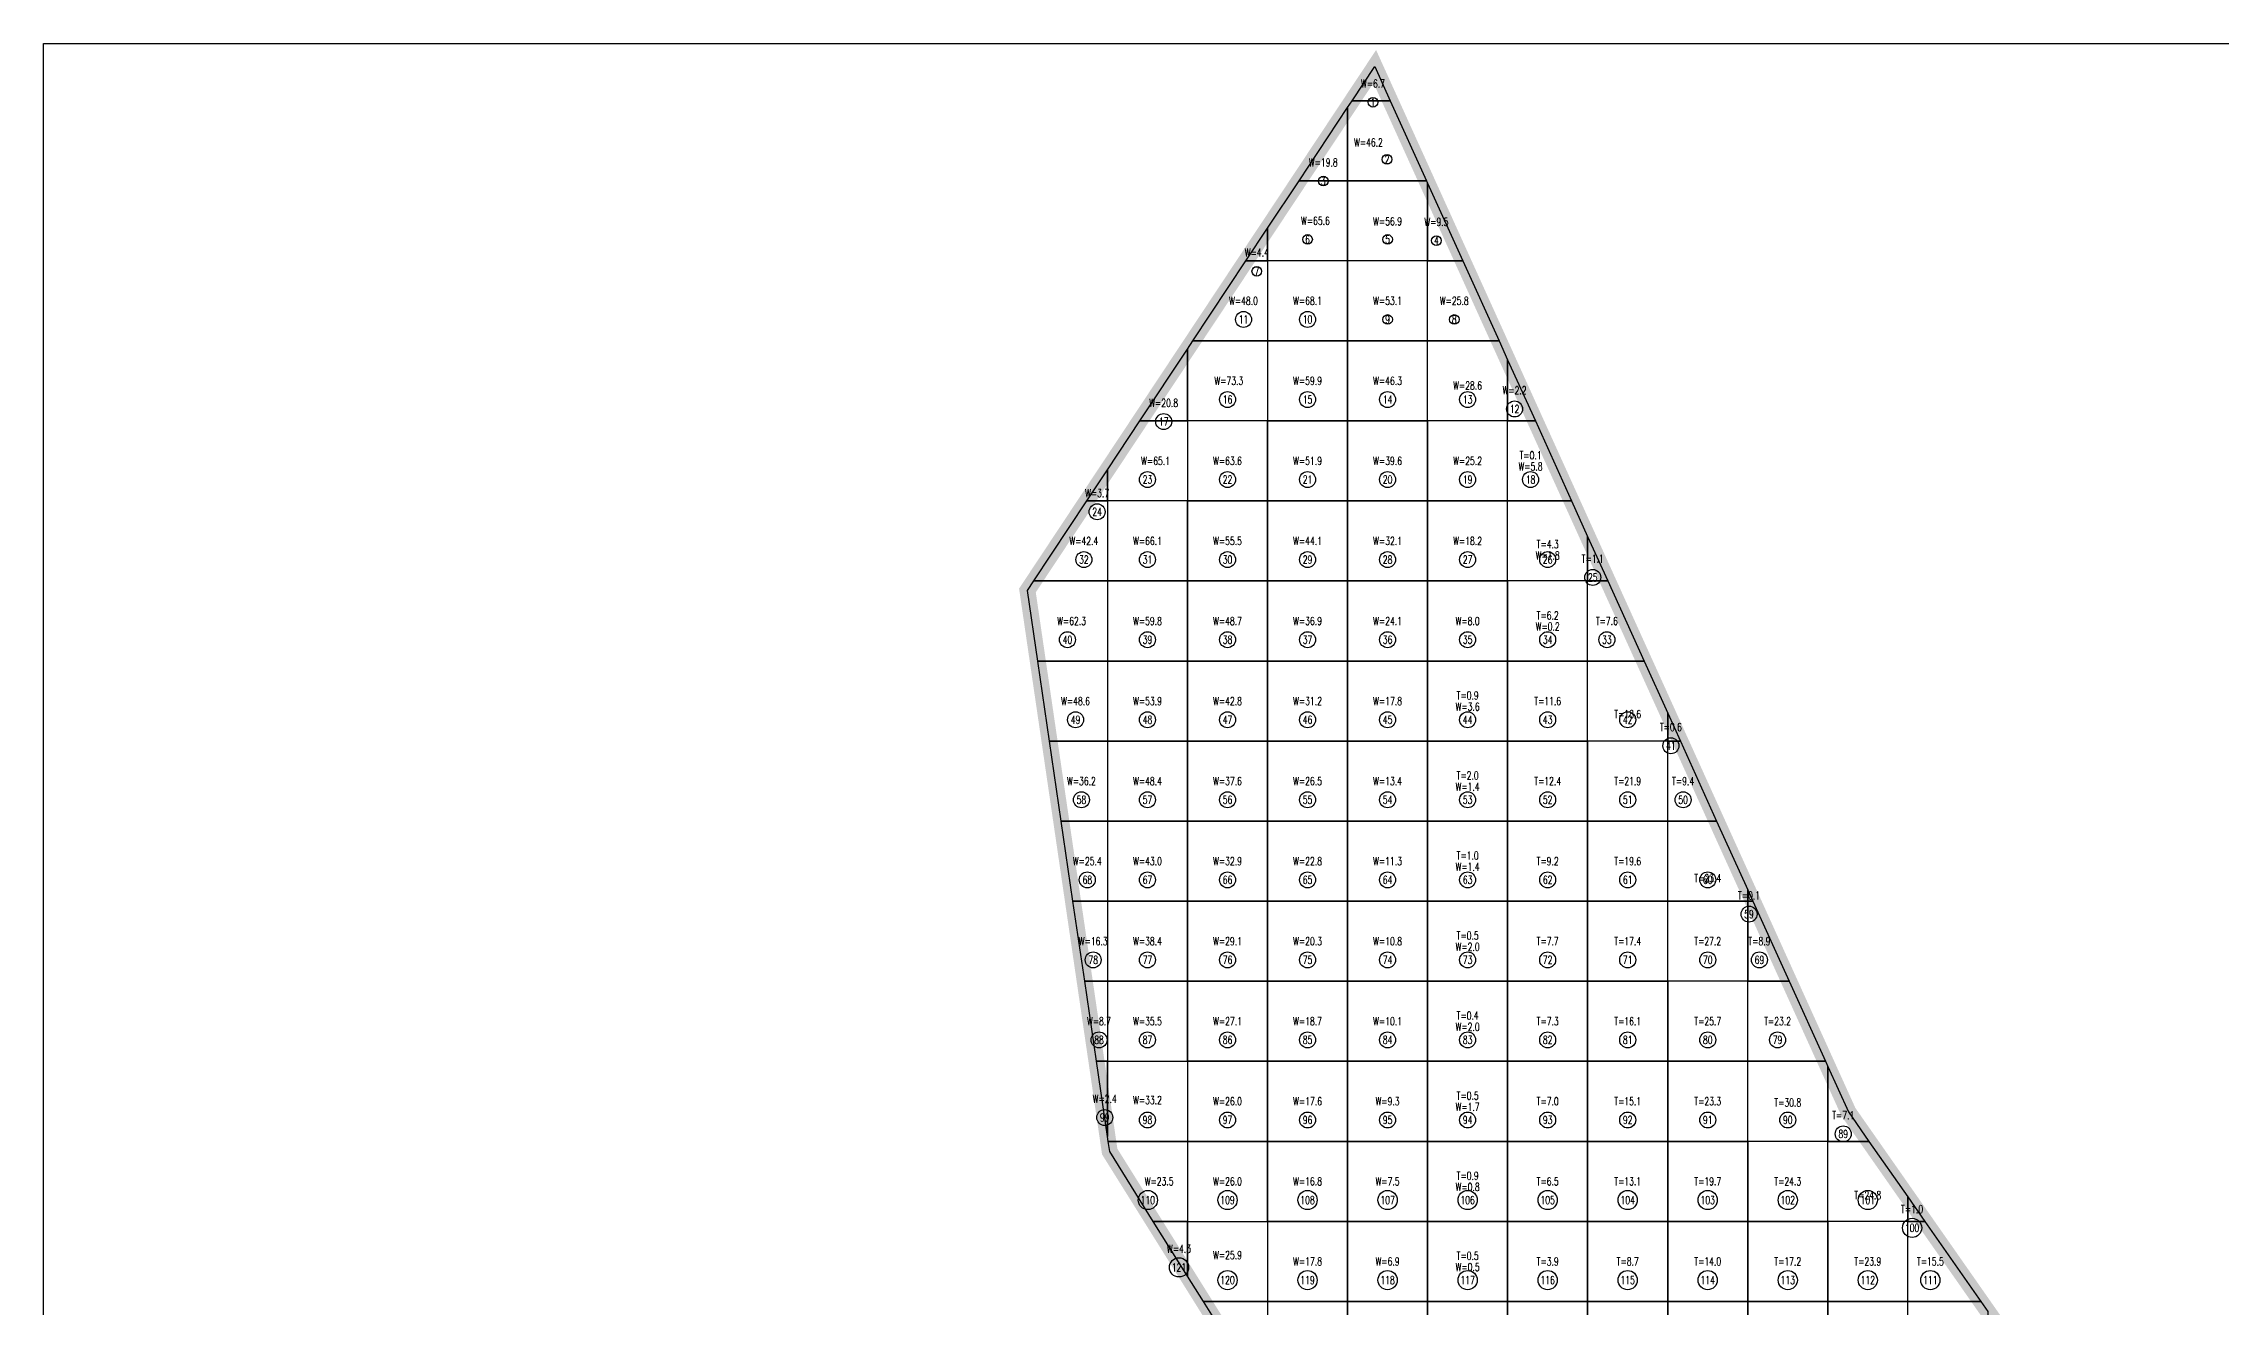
# Model space of a CAD drawing. Extents: x 4283 to 40403, y 1134 to 1764.
# Drawn here: x 7723.5 to 7808.5, y 1624.8 to 1674.1 of the extents above; entities that cross this region are included whole.
import ezdxf
from ezdxf.enums import TextEntityAlignment as Align

# ---------------------------------------------------------------- set-up
doc = ezdxf.new("R2010")
doc.units = 0
for name, color, linetype in [('tdz_7-2方格网', 2, 'Continuous'), ('tdz_7-2方格网计算', 7, 'Continuous'), ('tdz_土方计算图', 7, 'Continuous'), ('tdz_格田', 6, 'Continuous')]:
    doc.layers.add(name, color=color, linetype=linetype)
doc.styles.add('GLandNum', font='txt_____.ttf', dxfattribs={"width": 0.7, "height": 0.5})

msp = doc.modelspace()

# ---------------------------------------------------------------- linework, layer by layer
at = {"layer": 'tdz_7-2方格网', "linetype": 'Continuous'}
for points in [[(7776.045, 1671.862, 2138.304), (7774.555, 1671.862, 2138.535), (7775.44, 1673.197, 2138.399)], [(7774.377, 1671.594, 2138.562), (7774.377, 1668.737, 2138.642), (7772.483, 1668.737, 2138.852)], [(7777.461, 1668.737, 2138.084), (7774.377, 1668.737, 2138.642), (7774.377, 1671.594, 2138.562), (7774.555, 1671.862, 2138.535), (7776.045, 1671.862, 2138.304)], [(7772.483, 1668.737, 2138.852), (7774.377, 1668.737, 2138.642), (7774.377, 1665.612, 2138.668), (7771.252, 1665.612, 2139.085), (7771.252, 1666.881, 2139.041)], [(7777.502, 1668.646, 2138.077), (7777.502, 1665.612, 2138.176), (7774.377, 1665.612, 2138.668), (7774.377, 1668.737, 2138.642), (7777.461, 1668.737, 2138.084)], [(7778.877, 1665.612, 2137.863), (7777.502, 1665.612, 2138.176), (7777.502, 1668.646, 2138.077)], [(7771.252, 1666.881, 2139.041), (7771.252, 1665.612, 2139.085), (7770.411, 1665.612, 2139.171)], [(7770.411, 1665.612, 2139.171), (7771.252, 1665.612, 2139.085), (7771.252, 1662.487, 2138.991), (7768.339, 1662.487, 2139.319)], [(7771.252, 1665.612, 2139.085), (7771.252, 1662.487, 2138.991), (7774.377, 1662.487, 2138.586), (7774.377, 1665.612, 2138.668)], [(7774.377, 1665.612, 2138.668), (7774.377, 1662.487, 2138.586), (7777.502, 1662.487, 2138.153), (7777.502, 1665.612, 2138.176)], [(7777.502, 1665.612, 2138.176), (7778.877, 1665.612, 2137.863), (7780.293, 1662.487, 2137.641), (7777.502, 1662.487, 2138.153)], [(7768.127, 1662.168, 2139.334), (7768.127, 1659.362, 2139.253), (7766.267, 1659.362, 2139.392)], [(7768.339, 1662.487, 2139.319), (7771.252, 1662.487, 2138.991), (7771.252, 1659.362, 2138.891), (7768.127, 1659.362, 2139.253), (7768.127, 1662.168, 2139.334)], [(7771.252, 1662.487, 2138.991), (7771.252, 1659.362, 2138.891), (7774.377, 1659.362, 2138.525), (7774.377, 1662.487, 2138.586)], [(7774.377, 1662.487, 2138.586), (7774.377, 1659.362, 2138.525), (7777.502, 1659.362, 2138.121), (7777.502, 1662.487, 2138.153)], [(7780.627, 1661.75, 2137.589), (7780.627, 1659.362, 2137.648), (7777.502, 1659.362, 2138.121), (7777.502, 1662.487, 2138.153), (7780.293, 1662.487, 2137.641)], [(7781.709, 1659.362, 2137.383), (7780.627, 1659.362, 2137.648), (7780.627, 1661.75, 2137.589)], [(7766.267, 1659.362, 2139.392), (7768.127, 1659.362, 2139.253), (7768.127, 1656.237, 2139.136), (7765.002, 1656.237, 2139.436), (7765.002, 1657.455, 2139.408)], [(7768.127, 1659.362, 2139.253), (7768.127, 1656.237, 2139.136), (7771.252, 1656.237, 2138.799), (7771.252, 1659.362, 2138.891)], [(7771.252, 1659.362, 2138.891), (7771.252, 1656.237, 2138.799), (7774.377, 1656.237, 2138.453), (7774.377, 1659.362, 2138.525)], [(7774.377, 1659.362, 2138.525), (7774.377, 1656.237, 2138.453), (7777.502, 1656.237, 2138.094), (7777.502, 1659.362, 2138.121)], [(7777.502, 1659.362, 2138.121), (7777.502, 1656.237, 2138.094), (7780.627, 1656.237, 2137.656), (7780.627, 1659.362, 2137.648)], [(7780.627, 1659.362, 2137.648), (7781.709, 1659.362, 2137.383), (7783.125, 1656.237, 2137.06), (7780.627, 1656.237, 2137.656)], [(7765.002, 1657.455, 2139.408), (7765.002, 1656.237, 2139.436), (7764.195, 1656.237, 2139.419)], [(7764.195, 1656.237, 2139.419), (7765.002, 1656.237, 2139.436), (7765.002, 1653.112, 2139.404), (7762.123, 1653.112, 2139.446)], [(7765.002, 1656.237, 2139.436), (7765.002, 1653.112, 2139.404), (7768.127, 1653.112, 2139.076), (7768.127, 1656.237, 2139.136)], [(7768.127, 1656.237, 2139.136), (7768.127, 1653.112, 2139.076), (7771.252, 1653.112, 2138.736), (7771.252, 1656.237, 2138.799)], [(7771.252, 1656.237, 2138.799), (7771.252, 1653.112, 2138.736), (7774.377, 1653.112, 2138.377), (7774.377, 1656.237, 2138.453)], [(7774.377, 1656.237, 2138.453), (7774.377, 1653.112, 2138.377), (7777.502, 1653.112, 2138.003), (7777.502, 1656.237, 2138.094)], [(7777.502, 1656.237, 2138.094), (7777.502, 1653.112, 2138.003), (7780.627, 1653.112, 2137.539), (7780.627, 1656.237, 2137.656)], [(7783.752, 1654.853, 2136.917), (7783.752, 1653.112, 2136.929), (7780.627, 1653.112, 2137.539), (7780.627, 1656.237, 2137.656), (7783.125, 1656.237, 2137.06)], [(7784.541, 1653.112, 2136.908), (7783.752, 1653.112, 2136.929), (7783.752, 1654.853, 2136.917)], [(7762.123, 1653.112, 2139.446), (7765.002, 1653.112, 2139.404), (7765.002, 1649.987, 2139.385), (7762.281, 1649.987, 2139.44), (7761.877, 1652.743, 2139.449)], [(7765.002, 1653.112, 2139.404), (7765.002, 1649.987, 2139.385), (7768.127, 1649.987, 2139.04), (7768.127, 1653.112, 2139.076)], [(7768.127, 1653.112, 2139.076), (7768.127, 1649.987, 2139.04), (7771.252, 1649.987, 2138.704), (7771.252, 1653.112, 2138.736)], [(7771.252, 1653.112, 2138.736), (7771.252, 1649.987, 2138.704), (7774.377, 1649.987, 2138.318), (7774.377, 1653.112, 2138.377)], [(7774.377, 1653.112, 2138.377), (7774.377, 1649.987, 2138.318), (7777.502, 1649.987, 2137.912), (7777.502, 1653.112, 2138.003)], [(7777.502, 1653.112, 2138.003), (7777.502, 1649.987, 2137.912), (7780.627, 1649.987, 2137.47), (7780.627, 1653.112, 2137.539)], [(7780.627, 1653.112, 2137.539), (7780.627, 1649.987, 2137.47), (7783.752, 1649.987, 2137.061), (7783.752, 1653.112, 2136.929)], [(7783.752, 1653.112, 2136.929), (7784.541, 1653.112, 2136.908), (7785.957, 1649.987, 2136.944), (7783.752, 1649.987, 2137.061)], [(7762.281, 1649.987, 2139.44), (7765.002, 1649.987, 2139.385), (7765.002, 1646.862, 2139.363), (7762.74, 1646.862, 2139.429)], [(7765.002, 1649.987, 2139.385), (7765.002, 1646.862, 2139.363), (7768.127, 1646.862, 2139.009), (7768.127, 1649.987, 2139.04)], [(7768.127, 1649.987, 2139.04), (7768.127, 1646.862, 2139.009), (7771.252, 1646.862, 2138.688), (7771.252, 1649.987, 2138.704)], [(7771.252, 1649.987, 2138.704), (7771.252, 1646.862, 2138.688), (7774.377, 1646.862, 2138.331), (7774.377, 1649.987, 2138.318)], [(7774.377, 1649.987, 2138.318), (7774.377, 1646.862, 2138.331), (7777.502, 1646.862, 2137.899), (7777.502, 1649.987, 2137.912)], [(7777.502, 1649.987, 2137.912), (7777.502, 1646.862, 2137.899), (7780.627, 1646.862, 2137.41), (7780.627, 1649.987, 2137.47)], [(7780.627, 1649.987, 2137.47), (7780.627, 1646.862, 2137.41), (7783.752, 1646.862, 2137.088), (7783.752, 1649.987, 2137.061)], [(7786.877, 1647.956, 2136.948), (7786.877, 1646.862, 2136.875), (7783.752, 1646.862, 2137.088), (7783.752, 1649.987, 2137.061), (7785.957, 1649.987, 2136.944)], [(7787.373, 1646.862, 2136.951), (7786.877, 1646.862, 2136.875), (7786.877, 1647.956, 2136.948)], [(7762.74, 1646.862, 2139.429), (7765.002, 1646.862, 2139.363), (7765.002, 1643.737, 2139.336), (7763.198, 1643.737, 2139.419)], [(7765.002, 1646.862, 2139.363), (7765.002, 1643.737, 2139.336), (7768.127, 1643.737, 2139.013), (7768.127, 1646.862, 2139.009)], [(7768.127, 1646.862, 2139.009), (7768.127, 1643.737, 2139.013), (7771.252, 1643.737, 2138.689), (7771.252, 1646.862, 2138.688)], [(7771.252, 1646.862, 2138.688), (7771.252, 1643.737, 2138.689), (7774.377, 1643.737, 2138.341), (7774.377, 1646.862, 2138.331)], [(7774.377, 1646.862, 2138.331), (7774.377, 1643.737, 2138.341), (7777.502, 1643.737, 2137.929), (7777.502, 1646.862, 2137.899)], [(7777.502, 1646.862, 2137.899), (7777.502, 1643.737, 2137.929), (7780.627, 1643.737, 2137.619), (7780.627, 1646.862, 2137.41)], [(7780.627, 1646.862, 2137.41), (7780.627, 1643.737, 2137.619), (7783.752, 1643.737, 2137.318), (7783.752, 1646.862, 2137.088)], [(7783.752, 1646.862, 2137.088), (7783.752, 1643.737, 2137.318), (7786.877, 1643.737, 2136.962), (7786.877, 1646.862, 2136.875)], [(7786.877, 1646.862, 2136.875), (7787.373, 1646.862, 2136.951), (7788.789, 1643.737, 2136.958), (7786.877, 1643.737, 2136.962)], [(7763.198, 1643.737, 2139.419), (7765.002, 1643.737, 2139.336), (7765.002, 1640.612, 2139.331), (7763.656, 1640.612, 2139.408)], [(7765.002, 1643.737, 2139.336), (7765.002, 1640.612, 2139.331), (7768.127, 1640.612, 2138.984), (7768.127, 1643.737, 2139.013)], [(7768.127, 1643.737, 2139.013), (7768.127, 1640.612, 2138.984), (7771.252, 1640.612, 2138.724), (7771.252, 1643.737, 2138.689)], [(7771.252, 1643.737, 2138.689), (7771.252, 1640.612, 2138.724), (7774.377, 1640.612, 2138.405), (7774.377, 1643.737, 2138.341)], [(7774.377, 1643.737, 2138.341), (7774.377, 1640.612, 2138.405), (7777.502, 1640.612, 2138.096), (7777.502, 1643.737, 2137.929)], [(7777.502, 1643.737, 2137.929), (7777.502, 1640.612, 2138.096), (7780.627, 1640.612, 2137.791), (7780.627, 1643.737, 2137.619)], [(7780.627, 1643.737, 2137.619), (7780.627, 1640.612, 2137.791), (7783.752, 1640.612, 2137.502), (7783.752, 1643.737, 2137.318)], [(7783.752, 1643.737, 2137.318), (7783.752, 1640.612, 2137.502), (7786.877, 1640.612, 2137.171), (7786.877, 1643.737, 2136.962)], [(7790.002, 1641.059, 2136.964), (7790.002, 1640.612, 2136.914), (7786.877, 1640.612, 2137.171), (7786.877, 1643.737, 2136.962), (7788.789, 1643.737, 2136.958)], [(7763.656, 1640.612, 2139.408), (7765.002, 1640.612, 2139.331), (7765.002, 1637.487, 2139.336), (7764.114, 1637.487, 2139.398)], [(7765.002, 1640.612, 2139.331), (7765.002, 1637.487, 2139.336), (7768.127, 1637.487, 2139.029), (7768.127, 1640.612, 2138.984)], [(7768.127, 1640.612, 2138.984), (7768.127, 1637.487, 2139.029), (7771.252, 1637.487, 2138.774), (7771.252, 1640.612, 2138.724)], [(7771.252, 1640.612, 2138.724), (7771.252, 1637.487, 2138.774), (7774.377, 1637.487, 2138.486), (7774.377, 1640.612, 2138.405)], [(7774.377, 1640.612, 2138.405), (7774.377, 1637.487, 2138.486), (7777.502, 1637.487, 2138.213), (7777.502, 1640.612, 2138.096)], [(7777.502, 1640.612, 2138.096), (7777.502, 1637.487, 2138.213), (7780.627, 1637.487, 2137.927), (7780.627, 1640.612, 2137.791)], [(7780.627, 1640.612, 2137.791), (7780.627, 1637.487, 2137.927), (7783.752, 1637.487, 2137.642), (7783.752, 1640.612, 2137.502)], [(7783.752, 1640.612, 2137.502), (7783.752, 1637.487, 2137.642), (7786.877, 1637.487, 2137.335), (7786.877, 1640.612, 2137.171)], [(7786.877, 1637.487, 2137.335), (7786.877, 1640.612, 2137.171), (7790.002, 1640.612, 2136.914), (7790.002, 1637.487, 2137.009)], [(7790.205, 1640.612, 2136.965), (7790.002, 1640.612, 2136.914), (7790.002, 1641.059, 2136.964)], [(7790.002, 1640.612, 2136.914), (7790.205, 1640.612, 2136.965), (7791.621, 1637.487, 2136.972), (7790.002, 1637.487, 2137.009)], [(7764.114, 1637.487, 2139.398), (7765.002, 1637.487, 2139.336), (7765.002, 1634.362, 2139.375), (7764.573, 1634.362, 2139.387)], [(7765.002, 1637.487, 2139.336), (7765.002, 1634.362, 2139.375), (7768.127, 1634.362, 2139.13), (7768.127, 1637.487, 2139.029)], [(7768.127, 1637.487, 2139.029), (7768.127, 1634.362, 2139.13), (7771.252, 1634.362, 2138.857), (7771.252, 1637.487, 2138.774)], [(7771.252, 1637.487, 2138.774), (7771.252, 1634.362, 2138.857), (7774.377, 1634.362, 2138.591), (7774.377, 1637.487, 2138.486)], [(7774.377, 1637.487, 2138.486), (7774.377, 1634.362, 2138.591), (7777.502, 1634.362, 2138.322), (7777.502, 1637.487, 2138.213)], [(7777.502, 1637.487, 2138.213), (7777.502, 1634.362, 2138.322), (7780.627, 1634.362, 2138.051), (7780.627, 1637.487, 2137.927)], [(7780.627, 1637.487, 2137.927), (7780.627, 1634.362, 2138.051), (7783.752, 1634.362, 2137.768), (7783.752, 1637.487, 2137.642)], [(7783.752, 1637.487, 2137.642), (7783.752, 1634.362, 2137.768), (7786.877, 1634.362, 2137.512), (7786.877, 1637.487, 2137.335)], [(7786.877, 1637.487, 2137.335), (7786.877, 1634.362, 2137.512), (7790.002, 1634.362, 2137.205), (7790.002, 1637.487, 2137.009)], [(7790.002, 1637.487, 2137.009), (7791.621, 1637.487, 2136.972), (7793.037, 1634.362, 2137.012), (7790.002, 1634.362, 2137.205)], [(7764.573, 1634.362, 2139.387), (7765.002, 1634.362, 2139.375), (7765.002, 1631.432, 2139.377)], [(7765.002, 1631.432, 2139.377), (7765.002, 1634.362, 2139.375), (7768.127, 1634.362, 2139.13), (7768.127, 1631.237, 2139.219), (7765.031, 1631.237, 2139.376)], [(7768.127, 1634.362, 2139.13), (7768.127, 1631.237, 2139.219), (7771.252, 1631.237, 2138.952), (7771.252, 1634.362, 2138.857)], [(7771.252, 1634.362, 2138.857), (7771.252, 1631.237, 2138.952), (7774.377, 1631.237, 2138.677), (7774.377, 1634.362, 2138.591)], [(7774.377, 1634.362, 2138.591), (7774.377, 1631.237, 2138.677), (7777.502, 1631.237, 2138.418), (7777.502, 1634.362, 2138.322)], [(7777.502, 1634.362, 2138.322), (7777.502, 1631.237, 2138.418), (7780.627, 1631.237, 2138.166), (7780.627, 1634.362, 2138.051)], [(7780.627, 1634.362, 2138.051), (7780.627, 1631.237, 2138.166), (7783.752, 1631.237, 2137.909), (7783.752, 1634.362, 2137.768)], [(7783.752, 1634.362, 2137.768), (7783.752, 1631.237, 2137.909), (7786.877, 1631.237, 2137.652), (7786.877, 1634.362, 2137.512)], [(7786.877, 1634.362, 2137.512), (7786.877, 1631.237, 2137.652), (7790.002, 1631.237, 2137.409), (7790.002, 1634.362, 2137.205)], [(7793.127, 1634.162, 2137.017), (7793.127, 1631.237, 2137.231), (7790.002, 1631.237, 2137.409), (7790.002, 1634.362, 2137.205), (7793.037, 1634.362, 2137.012)], [(7794.735, 1631.237, 2137.124), (7793.127, 1631.237, 2137.231), (7793.127, 1634.162, 2137.017), (7793.933, 1632.384, 2137.059)], [(7765.031, 1631.237, 2139.376), (7768.127, 1631.237, 2139.219), (7768.127, 1628.112, 2139.375), (7766.793, 1628.112, 2139.375), (7765.09, 1630.837, 2139.375)], [(7768.127, 1631.237, 2139.219), (7768.127, 1628.112, 2139.375), (7771.252, 1628.112, 2139.098), (7771.252, 1631.237, 2138.952)], [(7771.252, 1631.237, 2138.952), (7771.252, 1628.112, 2139.098), (7774.377, 1628.112, 2138.749), (7774.377, 1631.237, 2138.677)], [(7774.377, 1631.237, 2138.677), (7774.377, 1628.112, 2138.749), (7777.502, 1628.112, 2138.465), (7777.502, 1631.237, 2138.418)], [(7777.502, 1631.237, 2138.418), (7777.502, 1628.112, 2138.465), (7780.627, 1628.112, 2138.259), (7780.627, 1631.237, 2138.166)], [(7780.627, 1631.237, 2138.166), (7780.627, 1628.112, 2138.259), (7783.752, 1628.112, 2138.093), (7783.752, 1631.237, 2137.909)], [(7783.752, 1631.237, 2137.909), (7783.752, 1628.112, 2138.093), (7786.877, 1628.112, 2137.867), (7786.877, 1631.237, 2137.652)], [(7786.877, 1631.237, 2137.652), (7786.877, 1628.112, 2137.867), (7790.002, 1628.112, 2137.689), (7790.002, 1631.237, 2137.409)], [(7790.002, 1631.237, 2137.409), (7790.002, 1628.112, 2137.689), (7793.127, 1628.112, 2137.588), (7793.127, 1631.237, 2137.231)], [(7796.252, 1629.067, 2137.245), (7796.252, 1628.112, 2137.184), (7793.127, 1628.112, 2137.588), (7793.127, 1631.237, 2137.231), (7794.735, 1631.237, 2137.124)], [(7796.92, 1628.112, 2137.298), (7796.252, 1628.112, 2137.184), (7796.252, 1629.067, 2137.245)], [(7766.793, 1628.112, 2139.375), (7768.127, 1628.112, 2139.375), (7768.127, 1625.979, 2139.375)], [(7768.127, 1625.979, 2139.375), (7768.127, 1628.112, 2139.375), (7771.252, 1628.112, 2139.098), (7771.252, 1624.987, 2139.291), (7768.748, 1624.987, 2139.375)], [(7771.252, 1628.112, 2139.098), (7771.252, 1624.987, 2139.291), (7774.377, 1624.987, 2138.924), (7774.377, 1628.112, 2138.749)], [(7774.377, 1628.112, 2138.749), (7774.377, 1624.987, 2138.924), (7777.502, 1624.987, 2138.586), (7777.502, 1628.112, 2138.465)], [(7777.502, 1628.112, 2138.465), (7777.502, 1624.987, 2138.586), (7780.627, 1624.987, 2138.479), (7780.627, 1628.112, 2138.259)], [(7780.627, 1628.112, 2138.259), (7780.627, 1624.987, 2138.479), (7783.752, 1624.987, 2138.332), (7783.752, 1628.112, 2138.093)], [(7783.752, 1628.112, 2138.093), (7783.752, 1624.987, 2138.332), (7786.877, 1624.987, 2138.153), (7786.877, 1628.112, 2137.867)], [(7786.877, 1628.112, 2137.867), (7786.877, 1624.987, 2138.153), (7790.002, 1624.987, 2137.961), (7790.002, 1628.112, 2137.689)], [(7790.002, 1628.112, 2137.689), (7790.002, 1624.987, 2137.961), (7793.127, 1624.987, 2137.867), (7793.127, 1628.112, 2137.588)], [(7793.127, 1628.112, 2137.588), (7793.127, 1624.987, 2137.867), (7796.252, 1624.987, 2137.553), (7796.252, 1628.112, 2137.184)], [(7796.252, 1628.112, 2137.184), (7796.92, 1628.112, 2137.298), (7799.104, 1624.987, 2137.472), (7796.252, 1624.987, 2137.553)], [(7768.748, 1624.987, 2139.375), (7771.252, 1624.987, 2139.291), (7771.252, 1621.862, 2139.375), (7770.702, 1621.862, 2139.375)], [(7771.252, 1624.987, 2139.291), (7771.252, 1621.862, 2139.375), (7774.377, 1621.862, 2139.114), (7774.377, 1624.987, 2138.924)], [(7774.377, 1624.987, 2138.924), (7774.377, 1621.862, 2139.114), (7777.502, 1621.862, 2138.819), (7777.502, 1624.987, 2138.586)], [(7777.502, 1624.987, 2138.586), (7777.502, 1621.862, 2138.819), (7780.627, 1621.862, 2138.745), (7780.627, 1624.987, 2138.479)], [(7780.627, 1624.987, 2138.479), (7780.627, 1621.862, 2138.745), (7783.752, 1621.862, 2138.555), (7783.752, 1624.987, 2138.332)], [(7783.752, 1624.987, 2138.332), (7783.752, 1621.862, 2138.555), (7786.877, 1621.862, 2138.351), (7786.877, 1624.987, 2138.153)], [(7786.877, 1624.987, 2138.153), (7786.877, 1621.862, 2138.351), (7790.002, 1621.862, 2138.175), (7790.002, 1624.987, 2137.961)], [(7790.002, 1624.987, 2137.961), (7790.002, 1621.862, 2138.175), (7793.127, 1621.862, 2138.021), (7793.127, 1624.987, 2137.867)], [(7793.127, 1624.987, 2137.867), (7793.127, 1621.862, 2138.021), (7796.252, 1621.862, 2137.736), (7796.252, 1624.987, 2137.553)], [(7799.377, 1624.597, 2137.494), (7799.377, 1621.862, 2137.404), (7796.252, 1621.862, 2137.736), (7796.252, 1624.987, 2137.553), (7799.104, 1624.987, 2137.472)]]:
    msp.add_polyline3d(points, close=True, dxfattribs=at)
at = {"layer": 'tdz_7-2方格网计算', "color": 7, "linetype": 'Continuous'}
for centre, radius in [((7775.37, 1671.801), 0.188), ((7775.919, 1669.571), 0.188), ((7773.43, 1668.723), 0.188), ((7772.815, 1666.446), 0.188), ((7775.94, 1666.446), 0.188), ((7777.846, 1666.4), 0.188), ((7770.832, 1665.201), 0.188), ((7770.314, 1663.321), 0.312), ((7772.815, 1663.321), 0.312), ((7775.94, 1663.321), 0.188), ((7778.544, 1663.321), 0.188), ((7769.69, 1660.196), 0.312), ((7772.815, 1660.196), 0.312), ((7775.94, 1660.196), 0.312), ((7779.065, 1660.196), 0.312), ((7780.898, 1659.827), 0.312), ((7767.197, 1659.335), 0.312), ((7766.565, 1657.071), 0.312), ((7769.69, 1657.071), 0.312), ((7772.815, 1657.071), 0.312), ((7775.94, 1657.071), 0.312), ((7779.065, 1657.071), 0.312), ((7781.522, 1657.071), 0.312), ((7764.599, 1655.813), 0.312), ((7764.081, 1653.946), 0.312), ((7766.565, 1653.946), 0.312), ((7769.69, 1653.946), 0.312), ((7772.815, 1653.946), 0.312), ((7775.94, 1653.946), 0.312), ((7779.065, 1653.946), 0.312), ((7782.19, 1653.946), 0.312), ((7783.95, 1653.253), 0.312), ((7763.44, 1650.821), 0.312), ((7766.565, 1650.821), 0.312), ((7769.69, 1650.821), 0.312), ((7772.815, 1650.821), 0.312), ((7775.94, 1650.821), 0.312), ((7779.065, 1650.821), 0.312), ((7782.19, 1650.821), 0.312), ((7784.501, 1650.821), 0.312), ((7763.756, 1647.696), 0.312), ((7766.565, 1647.696), 0.312), ((7769.69, 1647.696), 0.312), ((7772.815, 1647.696), 0.312), ((7775.94, 1647.696), 0.312), ((7779.065, 1647.696), 0.312), ((7782.19, 1647.696), 0.312), ((7785.315, 1647.696), 0.312), ((7787.001, 1646.68), 0.312), ((7763.986, 1644.571), 0.312), ((7766.565, 1644.571), 0.312), ((7769.69, 1644.571), 0.312), ((7772.815, 1644.571), 0.312), ((7775.94, 1644.571), 0.312), ((7779.065, 1644.571), 0.312), ((7782.19, 1644.571), 0.312), ((7785.315, 1644.571), 0.312), ((7787.479, 1644.571), 0.312), ((7764.215, 1641.446), 0.312), ((7766.565, 1641.446), 0.312), ((7769.69, 1641.446), 0.312), ((7772.815, 1641.446), 0.312), ((7775.94, 1641.446), 0.312), ((7779.065, 1641.446), 0.312), ((7782.19, 1641.446), 0.312), ((7785.315, 1641.446), 0.312), ((7788.44, 1641.446), 0.312), ((7790.053, 1640.107), 0.312), ((7764.444, 1638.321), 0.312), ((7766.565, 1638.321), 0.312), ((7769.69, 1638.321), 0.312), ((7772.815, 1638.321), 0.312), ((7775.94, 1638.321), 0.312), ((7779.065, 1638.321), 0.312), ((7782.19, 1638.321), 0.312), ((7785.315, 1638.321), 0.312), ((7788.44, 1638.321), 0.312), ((7790.458, 1638.321), 0.312), ((7764.673, 1635.196), 0.312), ((7766.565, 1635.196), 0.312), ((7769.69, 1635.196), 0.312), ((7772.815, 1635.196), 0.312), ((7775.94, 1635.196), 0.312), ((7779.065, 1635.196), 0.312), ((7782.19, 1635.196), 0.312), ((7785.315, 1635.196), 0.312), ((7788.44, 1635.196), 0.312), ((7791.166, 1635.196), 0.312), ((7764.895, 1632.168), 0.312), ((7766.565, 1632.071), 0.312), ((7769.69, 1632.071), 0.312), ((7772.815, 1632.071), 0.312), ((7775.94, 1632.071), 0.312), ((7779.065, 1632.071), 0.312), ((7782.19, 1632.071), 0.312), ((7785.315, 1632.071), 0.312), ((7788.44, 1632.071), 0.312), ((7791.565, 1632.071), 0.312), ((7793.731, 1631.526), 0.312), ((7766.579, 1628.946), 0.375), ((7769.69, 1628.946), 0.375), ((7772.815, 1628.946), 0.375), ((7775.94, 1628.946), 0.375), ((7779.065, 1628.946), 0.375), ((7782.19, 1628.946), 0.375), ((7785.315, 1628.946), 0.375), ((7788.44, 1628.946), 0.375), ((7791.565, 1628.946), 0.375), ((7794.69, 1628.946), 0.375), ((7796.419, 1627.86), 0.375), ((7767.794, 1626.317), 0.375), ((7769.69, 1625.821), 0.375), ((7772.815, 1625.821), 0.375), ((7775.94, 1625.821), 0.375), ((7779.065, 1625.821), 0.375), ((7782.19, 1625.821), 0.375), ((7785.315, 1625.821), 0.375), ((7788.44, 1625.821), 0.375), ((7791.565, 1625.821), 0.375), ((7794.69, 1625.821), 0.375), ((7797.132, 1625.821), 0.375)]:
    msp.add_circle(centre, radius, dxfattribs=at)
at = {"layer": 'tdz_土方计算图', "linetype": 'Continuous'}
for points in [[(7723.46, 1674.092), (7853.46, 1674.092)], [(7723.46, 1514.092), (7723.46, 1514.092), (7723.46, 1674.092), (7723.46, 1674.092)]]:
    msp.add_lwpolyline(points, dxfattribs=at)
at = {"layer": 'tdz_格田', "linetype": 'Continuous', "lineweight": 60, "const_width": 0.625}
msp.add_lwpolyline([(7806.394, 1574.987), (7782.512, 1602.978), (7765.09, 1630.837), (7761.877, 1652.743), (7775.44, 1673.197), (7793.933, 1632.384), (7815.043, 1602.191), (7813.11, 1586.168), (7806.394, 1574.987)], close=True, dxfattribs=at)

# ---------------------------------------------------------------- texts
at = {"layer": 'tdz_7-2方格网计算', "color": 173, "linetype": 'Continuous', "style": 'GLandNum', "width": 0.7}
for s, p in [('W=6.7', (7775.37, 1672.53)), ('W=46.2', (7775.193, 1670.233)), ('W=19.8', (7773.43, 1669.452)), ('W=65.6', (7773.123, 1667.175)), ('W=56.9', (7775.94, 1667.152)), ('W=9.5', (7777.846, 1667.129)), ('W=4.4', (7770.832, 1665.93)), ('W=48.0', (7770.314, 1664.05)), ('W=68.1', (7772.815, 1664.05)), ('W=53.1', (7775.94, 1664.05)), ('W=25.8', (7778.544, 1664.05)), ('W=73.3', (7769.743, 1660.925)), ('W=59.9', (7772.815, 1660.925)), ('W=46.3', (7775.94, 1660.925)), ('W=20.8', (7767.197, 1660.064)), ('W=28.6', (7779.065, 1660.74)), ('W=2.2', (7780.898, 1660.556)), ('W=65.1', (7766.881, 1657.8)), ('W=63.6', (7769.69, 1657.8)), ('W=51.9', (7772.815, 1657.8)), ('W=39.6', (7775.94, 1657.8)), ('W=25.2', (7779.065, 1657.8)), ('W=5.8', (7781.522, 1657.581)), ('W=3.7', (7764.599, 1656.542)), ('W=42.4', (7764.081, 1654.675)), ('W=66.1', (7766.565, 1654.675)), ('W=55.5', (7769.69, 1654.675)), ('W=44.1', (7772.815, 1654.675)), ('W=32.1', (7775.94, 1654.675)), ('W=18.2', (7779.065, 1654.675)), ('W=1.8', (7782.19, 1654.11)), ('W=62.3', (7763.602, 1651.55)), ('W=59.8', (7766.565, 1651.55)), ('W=48.7', (7769.69, 1651.55)), ('W=36.9', (7772.815, 1651.55)), ('W=24.1', (7775.94, 1651.55)), ('W=8.0', (7779.065, 1651.55)), ('W=0.2', (7782.19, 1651.331)), ('W=48.6', (7763.756, 1648.425)), ('W=53.9', (7766.565, 1648.425)), ('W=42.8', (7769.69, 1648.425)), ('W=31.2', (7772.815, 1648.425)), ('W=17.8', (7775.94, 1648.425)), ('W=3.6', (7779.065, 1648.206)), ('W=36.2', (7763.986, 1645.3)), ('W=48.4', (7766.565, 1645.3)), ('W=37.6', (7769.69, 1645.3)), ('W=26.5', (7772.815, 1645.3)), ('W=13.4', (7775.94, 1645.3)), ('W=1.4', (7779.065, 1645.081)), ('W=25.4', (7764.215, 1642.175)), ('W=43.0', (7766.565, 1642.175)), ('W=32.9', (7769.69, 1642.175)), ('W=22.8', (7772.815, 1642.175)), ('W=11.3', (7775.94, 1642.175)), ('W=1.4', (7779.065, 1641.956)), ('W=16.3', (7764.444, 1639.05)), ('W=38.4', (7766.565, 1639.05)), ('W=29.1', (7769.69, 1639.05)), ('W=20.3', (7772.815, 1639.05)), ('W=10.8', (7775.94, 1639.05)), ('W=2.0', (7779.065, 1638.831)), ('W=8.7', (7764.673, 1635.925)), ('W=35.5', (7766.565, 1635.925)), ('W=27.1', (7769.69, 1635.925)), ('W=18.7', (7772.815, 1635.925)), ('W=10.1', (7775.94, 1635.925)), ('W=2.0', (7779.065, 1635.706)), ('W=2.4', (7764.895, 1632.897)), ('W=33.2', (7766.565, 1632.849)), ('W=26.0', (7769.69, 1632.8)), ('W=17.6', (7772.815, 1632.8)), ('W=9.3', (7775.94, 1632.8)), ('W=1.7', (7779.065, 1632.581)), ('W=23.5', (7767.02, 1629.675)), ('W=26.0', (7769.69, 1629.675)), ('W=16.8', (7772.815, 1629.675)), ('W=7.5', (7775.94, 1629.675)), ('W=0.8', (7779.065, 1629.456)), ('W=4.3', (7767.794, 1627.046)), ('W=25.9', (7769.69, 1626.798)), ('W=17.8', (7772.815, 1626.55)), ('W=6.9', (7775.94, 1626.55)), ('W=0.5', (7779.065, 1626.331))]:
    msp.add_text(s, height=0.3125, dxfattribs=at).set_placement(p, align=Align.MIDDLE_CENTER)
at = {"layer": 'tdz_7-2方格网计算', "color": 7, "linetype": 'Continuous', "style": 'GLandNum', "width": 0.7}
for s, height, p in [('1', 0.312, (7775.37, 1671.801)), ('2', 0.312, (7775.919, 1669.571)), ('3', 0.312, (7773.43, 1668.723)), ('6', 0.312, (7772.815, 1666.446)), ('5', 0.312, (7775.94, 1666.446)), ('4', 0.312, (7777.846, 1666.4)), ('7', 0.312, (7770.832, 1665.201)), ('11', 0.3125, (7770.314, 1663.321)), ('10', 0.3125, (7772.815, 1663.321)), ('9', 0.312, (7775.94, 1663.321)), ('8', 0.312, (7778.544, 1663.321)), ('16', 0.3125, (7769.69, 1660.196)), ('15', 0.3125, (7772.815, 1660.196)), ('14', 0.3125, (7775.94, 1660.196)), ('13', 0.3125, (7779.065, 1660.196)), ('17', 0.3125, (7767.197, 1659.335)), ('12', 0.3125, (7780.898, 1659.827)), ('23', 0.3125, (7766.565, 1657.071)), ('22', 0.3125, (7769.69, 1657.071)), ('21', 0.3125, (7772.815, 1657.071)), ('20', 0.3125, (7775.94, 1657.071)), ('19', 0.3125, (7779.065, 1657.071)), ('18', 0.3125, (7781.522, 1657.071)), ('24', 0.3125, (7764.599, 1655.813)), ('32', 0.3125, (7764.081, 1653.946)), ('31', 0.3125, (7766.565, 1653.946)), ('30', 0.3125, (7769.69, 1653.946)), ('29', 0.3125, (7772.815, 1653.946)), ('28', 0.3125, (7775.94, 1653.946)), ('27', 0.3125, (7779.065, 1653.946)), ('26', 0.3125, (7782.19, 1653.946)), ('25', 0.3125, (7783.95, 1653.253)), ('40', 0.3125, (7763.44, 1650.821)), ('39', 0.3125, (7766.565, 1650.821)), ('38', 0.3125, (7769.69, 1650.821)), ('37', 0.3125, (7772.815, 1650.821)), ('36', 0.3125, (7775.94, 1650.821)), ('35', 0.3125, (7779.065, 1650.821)), ('34', 0.3125, (7782.19, 1650.821)), ('33', 0.3125, (7784.501, 1650.821)), ('49', 0.3125, (7763.756, 1647.696)), ('48', 0.3125, (7766.565, 1647.696)), ('47', 0.3125, (7769.69, 1647.696)), ('46', 0.3125, (7772.815, 1647.696)), ('45', 0.3125, (7775.94, 1647.696)), ('44', 0.3125, (7779.065, 1647.696)), ('43', 0.3125, (7782.19, 1647.696)), ('42', 0.3125, (7785.315, 1647.696)), ('41', 0.3125, (7787.001, 1646.68)), ('58', 0.3125, (7763.986, 1644.571)), ('57', 0.3125, (7766.565, 1644.571)), ('56', 0.3125, (7769.69, 1644.571)), ('55', 0.3125, (7772.815, 1644.571)), ('54', 0.3125, (7775.94, 1644.571)), ('53', 0.3125, (7779.065, 1644.571)), ('52', 0.3125, (7782.19, 1644.571)), ('51', 0.3125, (7785.315, 1644.571)), ('50', 0.3125, (7787.479, 1644.571)), ('68', 0.3125, (7764.215, 1641.446)), ('67', 0.3125, (7766.565, 1641.446)), ('66', 0.3125, (7769.69, 1641.446)), ('65', 0.3125, (7772.815, 1641.446)), ('64', 0.3125, (7775.94, 1641.446)), ('63', 0.3125, (7779.065, 1641.446)), ('62', 0.3125, (7782.19, 1641.446)), ('61', 0.3125, (7785.315, 1641.446)), ('60', 0.3125, (7788.44, 1641.446)), ('59', 0.3125, (7790.053, 1640.107)), ('78', 0.3125, (7764.444, 1638.321)), ('77', 0.3125, (7766.565, 1638.321)), ('76', 0.3125, (7769.69, 1638.321)), ('75', 0.3125, (7772.815, 1638.321)), ('74', 0.3125, (7775.94, 1638.321)), ('73', 0.3125, (7779.065, 1638.321)), ('72', 0.3125, (7782.19, 1638.321)), ('71', 0.3125, (7785.315, 1638.321)), ('70', 0.3125, (7788.44, 1638.321)), ('69', 0.3125, (7790.458, 1638.321)), ('88', 0.3125, (7764.673, 1635.196)), ('87', 0.3125, (7766.565, 1635.196)), ('86', 0.3125, (7769.69, 1635.196)), ('85', 0.3125, (7772.815, 1635.196)), ('84', 0.3125, (7775.94, 1635.196)), ('83', 0.3125, (7779.065, 1635.196)), ('82', 0.3125, (7782.19, 1635.196)), ('81', 0.3125, (7785.315, 1635.196)), ('80', 0.3125, (7788.44, 1635.196)), ('79', 0.3125, (7791.166, 1635.196)), ('99', 0.3125, (7764.895, 1632.168)), ('98', 0.3125, (7766.565, 1632.071)), ('97', 0.3125, (7769.69, 1632.071)), ('96', 0.3125, (7772.815, 1632.071)), ('95', 0.3125, (7775.94, 1632.071)), ('94', 0.3125, (7779.065, 1632.071)), ('93', 0.3125, (7782.19, 1632.071)), ('92', 0.3125, (7785.315, 1632.071)), ('91', 0.3125, (7788.44, 1632.071)), ('90', 0.3125, (7791.565, 1632.071)), ('89', 0.3125, (7793.731, 1631.526)), ('110', 0.3125, (7766.579, 1628.946)), ('109', 0.3125, (7769.69, 1628.946)), ('108', 0.3125, (7772.815, 1628.946)), ('107', 0.3125, (7775.94, 1628.946)), ('106', 0.3125, (7779.065, 1628.946)), ('105', 0.3125, (7782.19, 1628.946)), ('104', 0.3125, (7785.315, 1628.946)), ('103', 0.3125, (7788.44, 1628.946)), ('102', 0.3125, (7791.565, 1628.946)), ('101', 0.3125, (7794.69, 1628.946)), ('100', 0.3125, (7796.419, 1627.86)), ('121', 0.3125, (7767.794, 1626.317)), ('120', 0.3125, (7769.69, 1625.821)), ('119', 0.3125, (7772.815, 1625.821)), ('118', 0.3125, (7775.94, 1625.821)), ('117', 0.3125, (7779.065, 1625.821)), ('116', 0.3125, (7782.19, 1625.821)), ('115', 0.3125, (7785.315, 1625.821)), ('114', 0.3125, (7788.44, 1625.821)), ('113', 0.3125, (7791.565, 1625.821)), ('112', 0.3125, (7794.69, 1625.821)), ('111', 0.3125, (7797.132, 1625.821))]:
    msp.add_text(s, height=height, dxfattribs=at).set_placement(p, align=Align.MIDDLE_CENTER)
at = {"layer": 'tdz_7-2方格网计算', "color": 2, "linetype": 'Continuous', "style": 'GLandNum', "width": 0.7}
for s, p in [('T=0.1', (7781.522, 1658.019)), ('T=4.3', (7782.19, 1654.548)), ('T=1.1', (7783.95, 1653.983)), ('T=6.2', (7782.19, 1651.769)), ('T=7.6', (7784.501, 1651.55)), ('T=0.9', (7779.065, 1648.644)), ('T=11.6', (7782.19, 1648.425)), ('T=18.6', (7785.315, 1647.917)), ('T=0.6', (7787.001, 1647.409)), ('T=2.0', (7779.065, 1645.519)), ('T=12.4', (7782.19, 1645.3)), ('T=21.9', (7785.315, 1645.3)), ('T=9.4', (7787.479, 1645.3)), ('T=1.0', (7779.065, 1642.394)), ('T=9.2', (7782.19, 1642.175)), ('T=19.6', (7785.315, 1642.175)), ('T=23.4', (7788.44, 1641.505)), ('T=0.1', (7790.053, 1640.836)), ('T=0.5', (7779.065, 1639.269)), ('T=7.7', (7782.19, 1639.05)), ('T=17.4', (7785.315, 1639.05)), ('T=27.2', (7788.44, 1639.05)), ('T=8.9', (7790.458, 1639.05)), ('T=0.4', (7779.065, 1636.144)), ('T=7.3', (7782.19, 1635.925)), ('T=16.1', (7785.315, 1635.925)), ('T=25.7', (7788.44, 1635.925)), ('T=23.2', (7791.166, 1635.925)), ('T=0.5', (7779.065, 1633.019)), ('T=7.0', (7782.19, 1632.8)), ('T=15.1', (7785.315, 1632.8)), ('T=23.3', (7788.44, 1632.8)), ('T=30.8', (7791.565, 1632.75)), ('T=7.1', (7793.731, 1632.255)), ('T=0.9', (7779.065, 1629.894)), ('T=6.5', (7782.19, 1629.675)), ('T=13.1', (7785.315, 1629.675)), ('T=19.7', (7788.44, 1629.675)), ('T=24.3', (7791.565, 1629.675)), ('T=24.8', (7794.69, 1629.132)), ('T=1.0', (7796.419, 1628.59)), ('T=0.5', (7779.065, 1626.769)), ('T=3.9', (7782.19, 1626.55)), ('T=8.7', (7785.315, 1626.55)), ('T=14.0', (7788.44, 1626.55)), ('T=17.2', (7791.565, 1626.55)), ('T=23.9', (7794.69, 1626.55)), ('T=15.5', (7797.132, 1626.55))]:
    msp.add_text(s, height=0.3125, dxfattribs=at).set_placement(p, align=Align.MIDDLE_CENTER)

doc.saveas('drawing.dxf')
